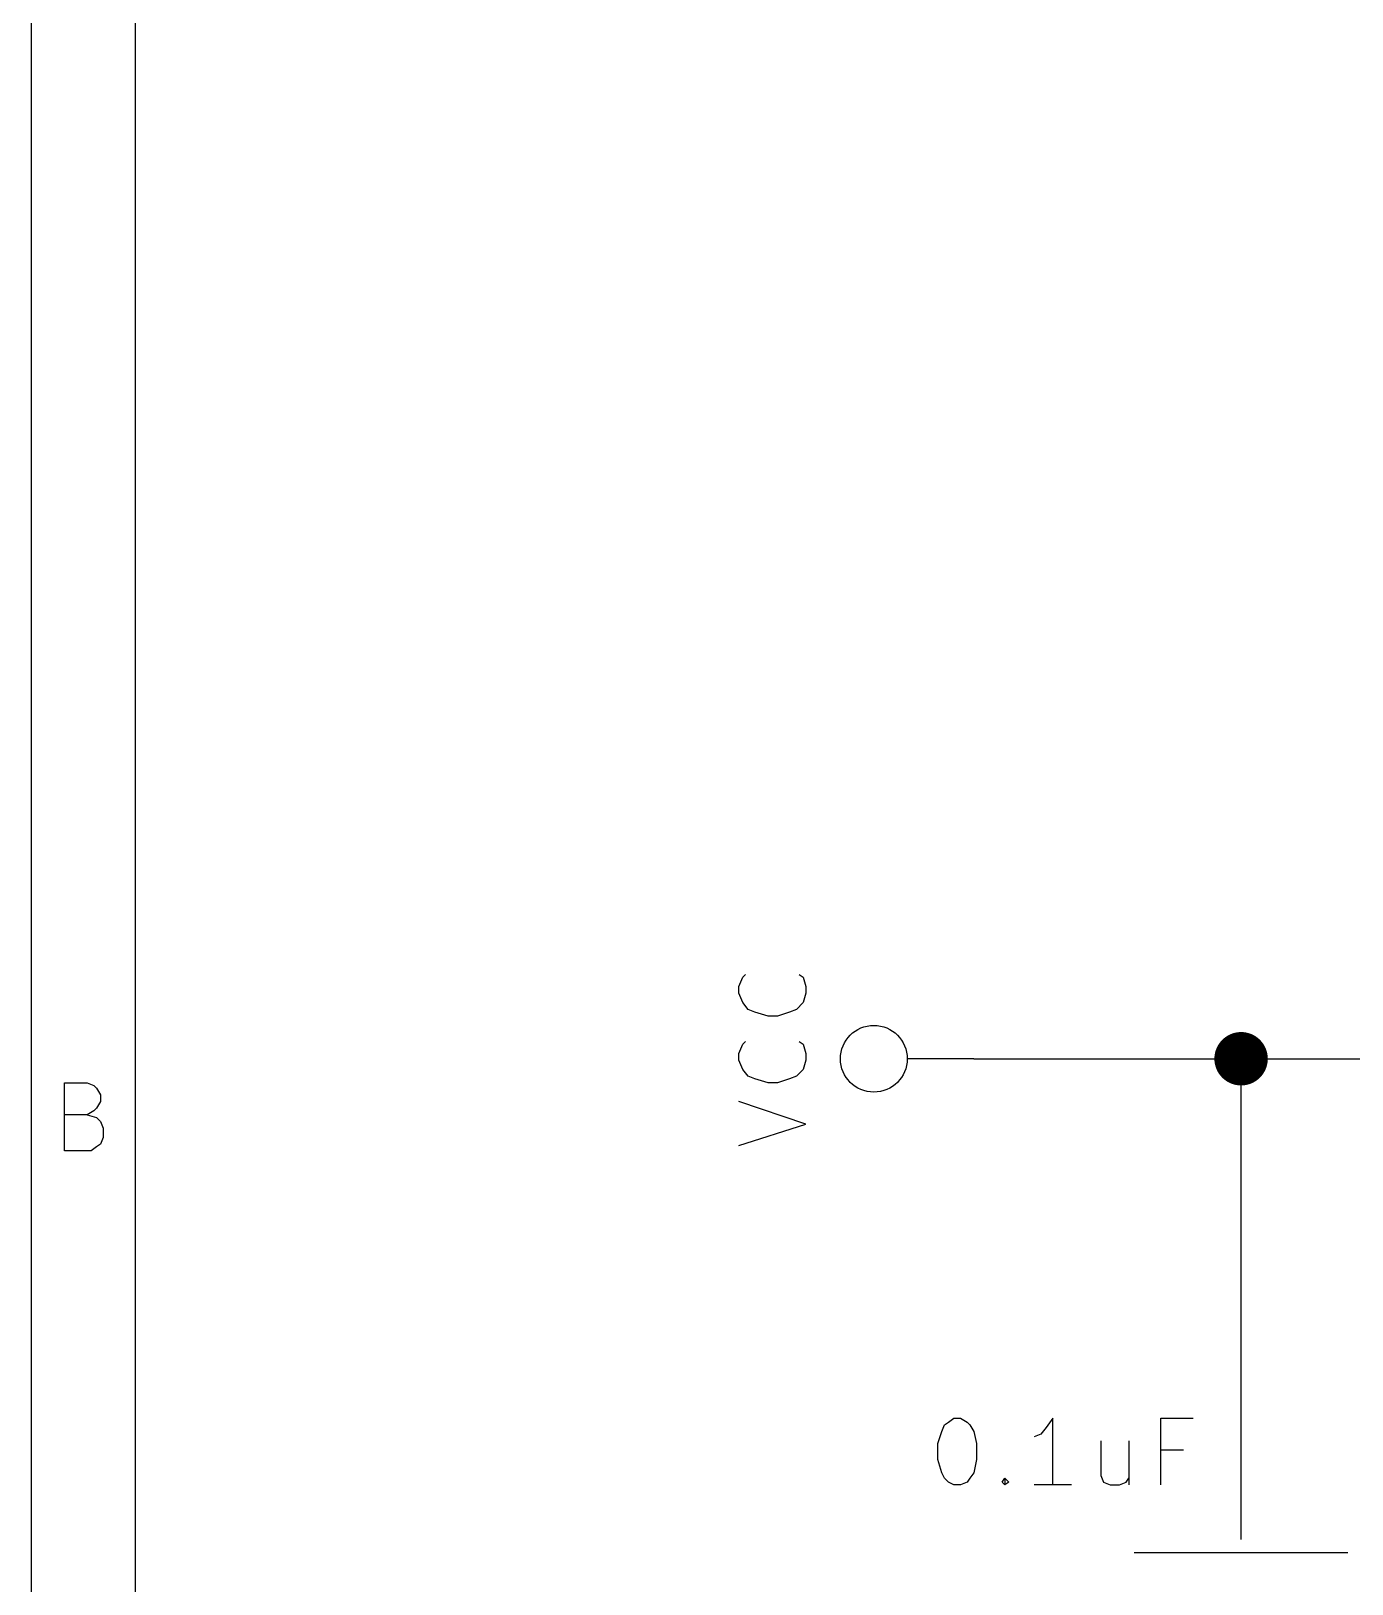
# Model space of a CAD drawing. Extents: x 10 to 287, y -200 to -10.
# Drawn here: x 10.01 to 35.13, y -93.81 to -64.27 of the extents above; entities that cross this region are included whole.
import ezdxf

# ---------------------------------------------------------------- set-up
doc = ezdxf.new("R2010")
doc.units = 0
doc.header["$MEASUREMENT"] = 0
for name, color, linetype in [('CYAN2', 4, 'CONTINUOUS'), ('GREEN2', 3, 'CONTINUOUS'), ('RED2', 1, 'CONTINUOUS')]:
    doc.layers.add(name, color=color, linetype=linetype)

msp = doc.modelspace()

# ---------------------------------------------------------------- linework, layer by layer
at = {"layer": 'CYAN2', "linetype": 'CONTINUOUS'}
for p, q in [((23.4696, -82.4484), (23.5458, -82.2706)), ((23.5458, -82.2706), (23.5966, -82.2198)), ((24.6126, -82.2198), (24.6888, -82.2706)), ((24.6888, -82.2706), (24.7396, -82.4484)), ((23.4696, -82.5754), (23.4696, -82.4484)), ((23.5458, -82.7532), (23.4696, -82.5754)), ((24.7396, -82.5754), (24.6888, -82.7532)), ((24.7396, -82.4484), (24.7396, -82.5754)), ((23.6474, -82.8802), (23.5458, -82.7532)), ((23.7744, -82.931), (23.6474, -82.8802)), ((24.0284, -83.0072), (23.7744, -82.931)), ((24.4348, -82.931), (24.2062, -83.0072)), ((24.5618, -82.8802), (24.4348, -82.931)), ((24.6888, -82.7532), (24.5618, -82.8802)), ((24.2062, -83.0072), (24.0284, -83.0072)), ((23.4696, -83.7184), (23.5458, -83.5406)), ((23.5458, -83.5406), (23.5966, -83.4898)), ((24.6126, -83.4898), (24.6888, -83.5406)), ((24.6888, -83.5406), (24.7396, -83.7184)), ((23.4696, -83.8454), (23.4696, -83.7184)), ((23.5458, -84.0232), (23.4696, -83.8454)), ((24.7396, -83.8454), (24.6888, -84.0232)), ((24.7396, -83.7184), (24.7396, -83.8454)), ((23.6474, -84.1502), (23.5458, -84.0232)), ((23.7744, -84.201), (23.6474, -84.1502)), ((24.5618, -84.1502), (24.4348, -84.201)), ((24.6888, -84.0232), (24.5618, -84.1502)), ((24.0284, -84.2772), (23.7744, -84.201)), ((24.2062, -84.2772), (24.0284, -84.2772)), ((24.4348, -84.201), (24.2062, -84.2772)), ((24.7396, -85.0646), (23.4696, -84.6328)), ((23.4696, -85.471), (24.7396, -85.0646)), ((27.4574, -90.7288), (27.559, -90.6526)), ((27.559, -90.6526), (27.686, -90.6526)), ((27.686, -90.6526), (27.813, -90.7288)), ((29.4386, -90.6526), (29.3116, -90.8304)), ((29.4386, -91.9226), (29.4386, -90.6526)), ((31.496, -91.9226), (31.496, -90.6526)), ((31.496, -90.6526), (32.1056, -90.6526)), ((27.2542, -91.1352), (27.3304, -90.9066)), ((27.3304, -90.9066), (27.3812, -90.7796)), ((27.3812, -90.7796), (27.4574, -90.7288)), ((27.813, -90.7288), (27.8638, -90.7796)), ((27.8638, -90.7796), (27.94, -90.9066)), ((27.94, -90.9066), (27.9908, -91.1352)), ((29.21, -90.9574), (29.083, -91.0082)), ((29.3116, -90.8304), (29.21, -90.9574)), ((27.2542, -91.44), (27.2542, -91.1352)), ((27.9908, -91.1352), (27.9908, -91.44)), ((30.353, -91.0844), (30.353, -91.7448)), ((30.8864, -91.0844), (30.8864, -91.9226)), ((27.3304, -91.694), (27.2542, -91.44)), ((27.9908, -91.44), (27.94, -91.694)), ((31.9278, -91.2622), (31.496, -91.2622)), ((27.3812, -91.7956), (27.3304, -91.694)), ((27.4574, -91.8718), (27.3812, -91.7956)), ((27.8638, -91.7956), (27.813, -91.8718)), ((27.94, -91.694), (27.8638, -91.7956)), ((28.4734, -91.8718), (28.5242, -91.7956)), ((28.5242, -91.7956), (28.6004, -91.8718)), ((28.5242, -91.7956), (28.5242, -91.9226)), ((30.353, -91.7448), (30.4038, -91.8718)), ((30.8356, -91.8718), (30.8864, -91.7956)), ((27.559, -91.9226), (27.4574, -91.8718)), ((27.686, -91.9226), (27.559, -91.9226)), ((27.813, -91.8718), (27.686, -91.9226)), ((28.5242, -91.9226), (28.4734, -91.8718)), ((28.6004, -91.8718), (28.5242, -91.9226)), ((29.7942, -91.9226), (29.083, -91.9226)), ((30.4038, -91.8718), (30.5308, -91.9226)), ((30.5308, -91.9226), (30.7086, -91.9226)), ((30.7086, -91.9226), (30.8356, -91.8718))]:
    msp.add_line(p, q, dxfattribs=at)
at = {"layer": 'GREEN2', "linetype": 'CONTINUOUS'}
for p, q in [((27.94, -83.82), (33.02, -83.82)), ((33.02, -90.17), (33.02, -83.82)), ((33.02, -83.82), (50.8, -83.82))]:
    msp.add_line(p, q, dxfattribs=at)
at = {"layer": 'GREEN2', "const_width": 0.508}
msp.add_lwpolyline([(32.766, -83.82, 1), (33.274, -83.82, 1)], format="xyb", close=True, dxfattribs=at)
at = {"layer": 'RED2', "linetype": 'CONTINUOUS'}
for p, q in [((10.0076, -10.0076), (10.0076, -200)), ((11.9888, -11.9888), (11.9888, -198.018)), ((27.94, -83.82), (26.67, -83.82)), ((10.6426, -85.5726), (10.6426, -84.2772)), ((10.6426, -84.2772), (11.0744, -84.2772)), ((11.0744, -84.2772), (11.2014, -84.328)), ((11.2014, -84.328), (11.2522, -84.3788)), ((11.2522, -84.3788), (11.3284, -84.5058)), ((11.2522, -84.7598), (11.2014, -84.8106)), ((11.3284, -84.6328), (11.2522, -84.7598)), ((11.3284, -84.5058), (11.3284, -84.6328)), ((11.0744, -84.8868), (10.6426, -84.8868)), ((11.2014, -84.8106), (11.0744, -84.8868)), ((11.0744, -84.8868), (11.2522, -84.9376)), ((11.2522, -84.9376), (11.3284, -85.0138)), ((11.3284, -85.0138), (11.3792, -85.1408)), ((11.3792, -85.3186), (11.3284, -85.4456)), ((11.3792, -85.1408), (11.3792, -85.3186)), ((11.1506, -85.5726), (10.6426, -85.5726)), ((11.2522, -85.4964), (11.1506, -85.5726)), ((11.3284, -85.4456), (11.2522, -85.4964)), ((33.02, -92.964), (33.02, -90.17)), ((35.052, -93.218), (30.988, -93.218))]:
    msp.add_line(p, q, dxfattribs=at)
at = {"layer": 'RED2'}
msp.add_circle((26.035, -83.82), 0.635, dxfattribs=at)

doc.saveas('drawing.dxf')
